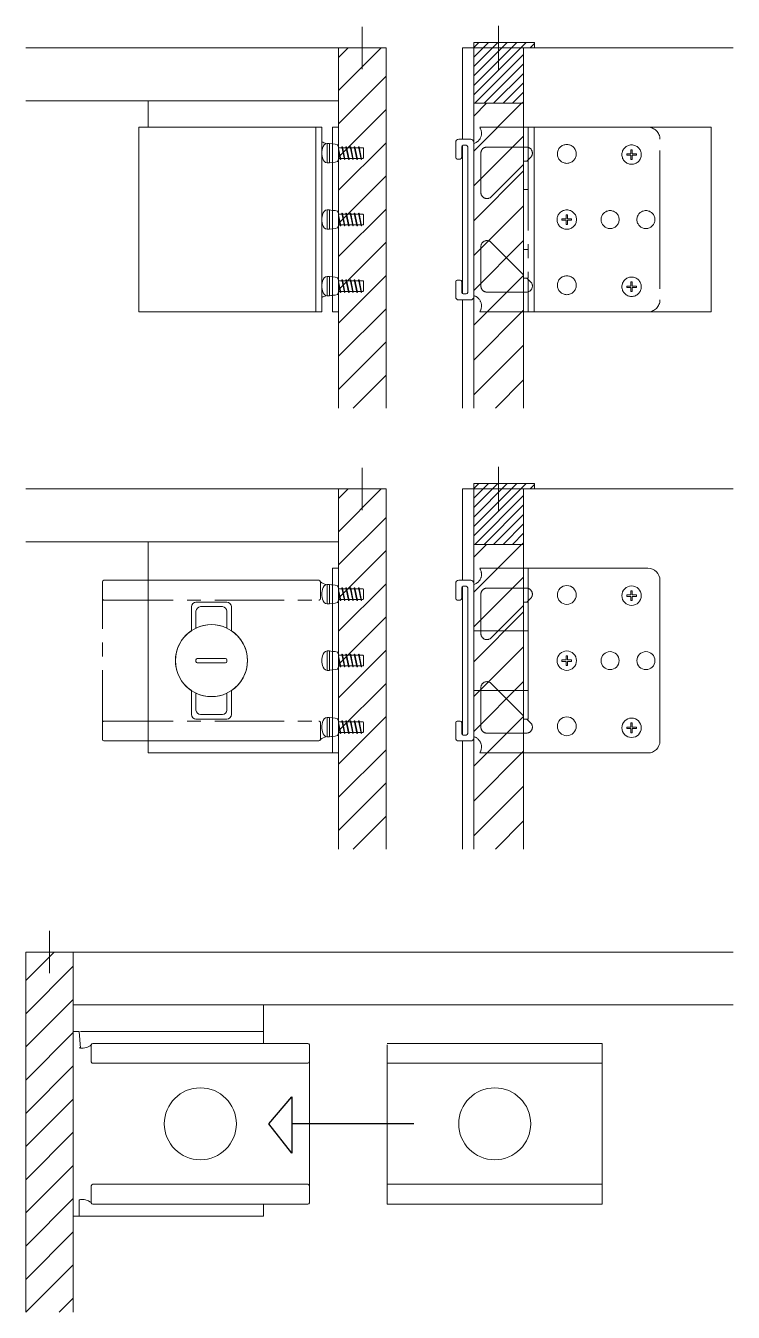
# Model space of a CAD drawing. Header units: millimetres. Extents: x -1388 to 1498, y 198 to 1684.
# Drawn here: x -1292.83 to -1267.3, y 1637.87 to 1684.31 of the extents above; entities that cross this region are included whole.
import ezdxf

# ---------------------------------------------------------------- set-up
doc = ezdxf.new("R2010")
doc.units = ezdxf.units.MM
doc.header["$MEASUREMENT"] = 0
doc.linetypes.add('CENTERX2', pattern=[4, 2.5, -0.5, 0.5, -0.5])
for name, color, linetype, lineweight in [('A-FURN', 8, 'Continuous', 18), ('G-ANNO-TTLB', 3, 'Continuous', 13), ('meccanismi', 4, 'Continuous', 18), ('viti', 2, 'Continuous', 18)]:
    doc.layers.add(name, color=color, linetype=linetype, lineweight=lineweight)
doc.layers.add('ingrandimenti', color=6, linetype='Continuous')

msp = doc.modelspace()

# ---------------------------------------------------------------- hatches: boundary and pattern name
at = {"layer": 'G-ANNO-TTLB'}
h = msp.add_hatch(dxfattribs=at)
h.set_pattern_fill('ANSI31', color=256, scale=0.266875, angle=180)
h.set_pattern_definition([(225, (311.8809, -1085.2398), (0.5991523, -0.5991523), [])])
h.paths.add_polyline_path([(-1281.543, 1670.51), (-1279.828, 1670.51), (-1279.828, 1683.51), (-1281.543, 1683.51)])
h = msp.add_hatch(dxfattribs=at)
h.set_pattern_fill('ANSI31', color=256, scale=0.076, angle=180)
h.set_pattern_definition([(225, (627.30466, -1221.40782), (0.170625106, -0.170625106), [])])
h.paths.add_polyline_path([(-1276.665, 1683.51), (-1276.665, 1681.51), (-1274.865, 1681.51), (-1274.865, 1683.51)])
h.paths.add_polyline_path([(-1276.665, 1683.71), (-1276.665, 1683.51), (-1274.865, 1683.51), (-1274.465, 1683.51), (-1274.465, 1683.71)])
h = msp.add_hatch(dxfattribs=at)
h.set_pattern_fill('ANSI31', color=256, scale=0.28, angle=180)
h.set_pattern_definition([(225, (627.3047, -1221.4078), (0.62861881, -0.62861881), [])])
h.paths.add_polyline_path([(-1276.665, 1670.51), (-1274.865, 1670.51), (-1274.865, 1681.51), (-1276.665, 1681.51)])
h = msp.add_hatch(dxfattribs=at)
h.set_pattern_fill('ANSI31', color=256, scale=0.076, angle=180)
h.set_pattern_definition([(225, (627.30466, -1237.32793), (0.170625106, -0.170625106), [])])
h.paths.add_polyline_path([(-1276.665, 1667.59), (-1276.665, 1665.59), (-1274.865, 1665.59), (-1274.865, 1667.59)])
h.paths.add_polyline_path([(-1276.665, 1667.79), (-1276.665, 1667.59), (-1274.865, 1667.59), (-1274.465, 1667.59), (-1274.465, 1667.79)])
h = msp.add_hatch(dxfattribs=at)
h.set_pattern_fill('ANSI31', color=256, scale=0.266875, angle=180)
h.set_pattern_definition([(225, (311.8809, -1101.1599), (0.5991523, -0.5991523), [])])
h.paths.add_polyline_path([(-1281.543, 1654.59), (-1279.828, 1654.59), (-1279.828, 1667.59), (-1281.543, 1667.59)])
h = msp.add_hatch(dxfattribs=at)
h.set_pattern_fill('ANSI31', color=256, scale=0.28, angle=180)
h.set_pattern_definition([(225, (627.3047, -1237.3279), (0.62861881, -0.62861881), [])])
h.paths.add_polyline_path([(-1276.665, 1654.59), (-1274.865, 1654.59), (-1274.865, 1665.59), (-1276.665, 1665.59)])
h = msp.add_hatch(dxfattribs=at)
h.set_pattern_fill('ANSI31', color=256, scale=0.266875, angle=180)
h.set_pattern_definition([(225, (298.8809, -1117.87835), (0.5991523, -0.5991523), [])])
h.paths.add_polyline_path([(-1292.828, 1637.871), (-1291.112, 1637.871), (-1291.112, 1650.871), (-1292.828, 1650.871)])

# ---------------------------------------------------------------- linework, layer by layer
at = {"layer": 'A-FURN'}
for p, q in [((-1281.543, 1670.51), (-1281.543, 1683.51)), ((-1281.543, 1683.51), (-1279.828, 1683.51)), ((-1279.828, 1670.51), (-1279.828, 1683.51)), ((-1277.065, 1683.51), (-1276.665, 1683.51)), ((-1276.665, 1683.51), (-1276.665, 1670.51)), ((-1274.865, 1670.51), (-1274.865, 1683.51)), ((-1288.406, 1681.604), (-1288.406, 1680.646)), ((-1281.543, 1654.59), (-1281.543, 1667.59)), ((-1281.543, 1667.59), (-1279.828, 1667.59)), ((-1279.828, 1654.59), (-1279.828, 1667.59)), ((-1277.065, 1667.59), (-1276.665, 1667.59)), ((-1276.665, 1667.59), (-1276.665, 1654.59)), ((-1274.865, 1654.59), (-1274.865, 1667.59)), ((-1292.828, 1637.871), (-1292.828, 1650.871)), ((-1291.112, 1650.871), (-1292.828, 1650.871)), ((-1291.112, 1637.871), (-1291.112, 1650.871)), ((-1284.249, 1647.575), (-1284.249, 1648.965)), ((-1284.249, 1641.773), (-1284.249, 1641.34)), ((-1284.249, 1641.34), (-1291.112, 1641.34))]:
    msp.add_line(p, q, dxfattribs=at)
for points in [[(-1281.543, 1683.51), (-1281.543, 1681.604)], [(-1267.299, 1683.51), (-1277.065, 1683.51), (-1277.065, 1680.213)], [(-1277.065, 1679.991), (-1277.065, 1674.634)], [(-1277.065, 1674.412), (-1277.065, 1670.51)], [(-1281.543, 1670.51), (-1281.543, 1673.979)], [(-1281.543, 1667.59), (-1281.543, 1665.684)], [(-1267.299, 1667.59), (-1277.065, 1667.59), (-1277.065, 1664.293)], [(-1288.406, 1665.684), (-1288.406, 1658.059), (-1281.543, 1658.059)], [(-1274.702, 1662.473), (-1274.702, 1664.726), (-1274.865, 1664.726)], [(-1277.065, 1664.071), (-1277.065, 1658.714)], [(-1274.865, 1662.473), (-1276.665, 1662.473)], [(-1274.865, 1660.312), (-1276.665, 1660.312)], [(-1277.065, 1658.492), (-1277.065, 1654.59)], [(-1281.543, 1654.59), (-1281.543, 1658.059)], [(-1291.112, 1650.871), (-1291.112, 1648.965)], [(-1291.112, 1637.871), (-1291.112, 1641.34)]]:
    msp.add_lwpolyline(points, dxfattribs=at)
msp.add_open_spline([(-1290.408, 1642.49), (-1290.434, 1642.49), (-1290.462, 1642.462), (-1290.462, 1642.436)], degree=3, dxfattribs=at)
at = {"layer": 'ingrandimenti'}
for points in [[(-1283.226, 1645.645), (-1283.226, 1643.616), (-1284.051, 1644.674), (-1283.226, 1645.645)], [(-1278.826, 1644.674), (-1283.226, 1644.674)]]:
    msp.add_lwpolyline(points, dxfattribs=at)
at = {"layer": 'meccanismi'}
for p, q in [((-1281.543, 1683.51), (-1292.828, 1683.51)), ((-1288.743, 1680.646), (-1288.743, 1673.979)), ((-1282.36, 1680.646), (-1282.36, 1674.57)), ((-1282.143, 1673.979), (-1282.143, 1680.646)), ((-1281.76, 1680.646), (-1281.76, 1674.57)), ((-1281.543, 1680.646), (-1281.76, 1680.646)), ((-1281.543, 1680.646), (-1281.76, 1680.646)), ((-1270.378, 1680.646), (-1274.865, 1680.646)), ((-1274.865, 1673.979), (-1274.865, 1680.646)), ((-1274.486, 1680.646), (-1274.486, 1674.57)), ((-1268.102, 1680.646), (-1268.102, 1673.979)), ((-1276.773, 1680.213), (-1277.206, 1680.213)), ((-1276.773, 1680.213), (-1277.206, 1680.213)), ((-1277.314, 1679.55), (-1277.314, 1680.105)), ((-1277.098, 1679.55), (-1277.098, 1679.943)), ((-1277.043, 1679.997), (-1276.935, 1679.997)), ((-1276.881, 1674.682), (-1276.881, 1679.943)), ((-1276.665, 1674.52), (-1276.665, 1680.105)), ((-1277.152, 1679.496), (-1277.26, 1679.496)), ((-1277.26, 1679.496), (-1277.152, 1679.496)), ((-1277.314, 1675.075), (-1277.314, 1674.52)), ((-1277.152, 1675.129), (-1277.26, 1675.129)), ((-1277.26, 1675.129), (-1277.152, 1675.129)), ((-1277.098, 1675.075), (-1277.098, 1674.682)), ((-1277.043, 1674.628), (-1276.935, 1674.628)), ((-1282.36, 1674.57), (-1282.36, 1673.979)), ((-1281.76, 1674.57), (-1281.76, 1673.979)), ((-1276.773, 1674.412), (-1277.206, 1674.412)), ((-1274.486, 1674.57), (-1274.486, 1673.979)), ((-1288.743, 1673.979), (-1282.143, 1673.979)), ((-1281.76, 1673.979), (-1281.543, 1673.979)), ((-1270.378, 1673.979), (-1274.865, 1673.979)), ((-1268.102, 1673.979), (-1274.702, 1673.979)), ((-1281.543, 1667.59), (-1292.828, 1667.59)), ((-1281.76, 1664.726), (-1281.76, 1658.65)), ((-1281.543, 1664.726), (-1281.76, 1664.726)), ((-1281.543, 1664.726), (-1281.76, 1664.726)), ((-1281.543, 1658.059), (-1281.543, 1664.726)), ((-1270.378, 1664.726), (-1274.865, 1664.726)), ((-1282.247, 1664.293), (-1288.406, 1664.293)), ((-1277.314, 1663.63), (-1277.314, 1664.185)), ((-1276.773, 1664.293), (-1277.206, 1664.293)), ((-1276.773, 1664.293), (-1277.206, 1664.293)), ((-1277.098, 1663.63), (-1277.098, 1664.022)), ((-1277.043, 1664.077), (-1276.935, 1664.077)), ((-1276.881, 1658.762), (-1276.881, 1664.022)), ((-1276.665, 1658.6), (-1276.665, 1664.185)), ((-1269.945, 1661.392), (-1269.945, 1664.293)), ((-1277.152, 1663.576), (-1277.26, 1663.576)), ((-1277.26, 1663.576), (-1277.152, 1663.576)), ((-1286.849, 1663.341), (-1286.849, 1662.473)), ((-1286.686, 1663.179), (-1286.686, 1662.565)), ((-1285.568, 1663.179), (-1285.568, 1662.565)), ((-1285.406, 1663.341), (-1285.406, 1662.473)), ((-1286.127, 1661.474), (-1286.638, 1661.474)), ((-1286.127, 1661.474), (-1285.617, 1661.474)), ((-1269.945, 1661.392), (-1269.945, 1658.492)), ((-1286.849, 1659.444), (-1286.849, 1660.312)), ((-1286.686, 1659.606), (-1286.686, 1660.22)), ((-1285.568, 1659.606), (-1285.568, 1660.22)), ((-1285.406, 1659.444), (-1285.406, 1660.312)), ((-1277.314, 1659.155), (-1277.314, 1658.6)), ((-1277.152, 1659.209), (-1277.26, 1659.209)), ((-1277.26, 1659.209), (-1277.152, 1659.209)), ((-1277.098, 1659.155), (-1277.098, 1658.762)), ((-1282.247, 1658.492), (-1288.406, 1658.492)), ((-1281.76, 1658.65), (-1281.76, 1658.059)), ((-1276.773, 1658.492), (-1277.206, 1658.492)), ((-1277.043, 1658.708), (-1276.935, 1658.708)), ((-1281.543, 1658.059), (-1281.76, 1658.059)), ((-1281.76, 1658.059), (-1281.543, 1658.059)), ((-1270.378, 1658.059), (-1274.865, 1658.059)), ((-1291.112, 1650.871), (-1267.299, 1650.871)), ((-1291.112, 1648.008), (-1290.895, 1648.008)), ((-1291.112, 1641.34), (-1291.112, 1648.008)), ((-1291.112, 1648.008), (-1290.895, 1648.008)), ((-1290.895, 1648.008), (-1290.856, 1647.41)), ((-1284.249, 1648.008), (-1284.249, 1647.575)), ((-1290.408, 1647.575), (-1284.249, 1647.575)), ((-1272.026, 1647.575), (-1279.787, 1647.575)), ((-1279.787, 1641.773), (-1279.787, 1647.521)), ((-1272.026, 1646.857), (-1272.026, 1647.575)), ((-1279.787, 1646.857), (-1272.026, 1646.857)), ((-1272.026, 1646.857), (-1272.026, 1642.49)), ((-1279.787, 1642.49), (-1272.026, 1642.49)), ((-1272.026, 1642.49), (-1272.026, 1641.773)), ((-1290.895, 1641.932), (-1290.895, 1641.34)), ((-1290.408, 1641.773), (-1284.249, 1641.773)), ((-1272.026, 1641.773), (-1279.787, 1641.773)), ((-1291.112, 1641.34), (-1290.895, 1641.34)), ((-1290.895, 1641.34), (-1291.112, 1641.34))]:
    msp.add_line(p, q, dxfattribs=at)
at = {"layer": 'meccanismi', "linetype": 'CENTERX2'}
for q in [(-1269.945, 1680.213), (-1269.945, 1674.412)]:
    msp.add_line((-1269.945, 1677.312), q, dxfattribs=at)
at = {"layer": 'meccanismi'}
for points in [[(-1274.465, 1683.51), (-1274.465, 1683.71), (-1276.665, 1683.71), (-1276.665, 1683.51)], [(-1276.665, 1683.51), (-1274.465, 1683.51)], [(-1276.665, 1683.51), (-1276.665, 1681.51)], [(-1274.865, 1683.51), (-1274.865, 1681.51)], [(-1292.828, 1681.604), (-1281.543, 1681.604)], [(-1276.665, 1681.51), (-1274.865, 1681.51)], [(-1288.743, 1680.646), (-1282.143, 1680.646)], [(-1268.102, 1680.646), (-1274.702, 1680.646)], [(-1274.702, 1680.646), (-1274.702, 1679.423)], [(-1274.702, 1675.158), (-1274.702, 1673.979)], [(-1283.143, 1673.979), (-1282.143, 1673.979)], [(-1273.865, 1673.979), (-1274.865, 1673.979)], [(-1274.465, 1667.59), (-1274.465, 1667.79), (-1276.665, 1667.79), (-1276.665, 1667.59)], [(-1276.665, 1667.59), (-1274.465, 1667.59)], [(-1276.665, 1667.59), (-1276.665, 1665.59)], [(-1274.865, 1667.59), (-1274.865, 1665.59)], [(-1292.828, 1665.684), (-1281.543, 1665.684)], [(-1276.665, 1665.59), (-1274.865, 1665.59)], [(-1285.568, 1663.503), (-1286.686, 1663.503)], [(-1274.865, 1659.281), (-1274.865, 1663.503)], [(-1274.865, 1663.503), (-1274.702, 1663.503), (-1274.702, 1659.281), (-1274.865, 1659.281)], [(-1285.731, 1663.341), (-1286.524, 1663.341)], [(-1274.865, 1662.473), (-1274.702, 1662.473)], [(-1286.686, 1661.425), (-1286.686, 1661.36)], [(-1286.127, 1661.311), (-1286.638, 1661.311)], [(-1286.127, 1661.311), (-1285.617, 1661.311)], [(-1285.568, 1661.425), (-1285.568, 1661.36)], [(-1274.865, 1660.312), (-1274.702, 1660.312)], [(-1285.568, 1659.281), (-1286.686, 1659.281)], [(-1285.731, 1659.444), (-1286.524, 1659.444)], [(-1274.865, 1659.281), (-1274.702, 1659.281)], [(-1274.702, 1659.281), (-1274.865, 1659.281)], [(-1267.299, 1648.965), (-1291.112, 1648.965)], [(-1284.249, 1648.008), (-1290.849, 1648.008)], [(-1284.249, 1647.575), (-1282.647, 1647.575)], [(-1282.593, 1641.827), (-1282.593, 1647.521)], [(-1282.647, 1646.857), (-1290.408, 1646.857)], [(-1282.647, 1642.49), (-1290.408, 1642.49)], [(-1284.249, 1641.773), (-1282.647, 1641.773)]]:
    msp.add_lwpolyline(points, dxfattribs=at)
at = {"layer": 'meccanismi', "linetype": 'CENTERX2'}
for points in [[(-1274.865, 1680.646), (-1276.448, 1680.646)], [(-1274.865, 1675.201), (-1274.865, 1679.423)], [(-1274.865, 1679.423), (-1274.702, 1679.423), (-1274.702, 1675.201), (-1274.865, 1675.201)], [(-1274.865, 1678.393), (-1274.702, 1678.393)], [(-1274.865, 1676.232), (-1274.702, 1676.232)], [(-1274.865, 1673.979), (-1276.448, 1673.979)], [(-1274.865, 1664.726), (-1276.448, 1664.726)], [(-1290.062, 1658.546), (-1290.062, 1664.239)], [(-1288.406, 1664.293), (-1290.008, 1664.293)], [(-1282.193, 1663.63), (-1282.193, 1664.239)], [(-1290.008, 1663.576), (-1282.247, 1663.576)], [(-1290.008, 1659.209), (-1282.247, 1659.209)], [(-1282.193, 1659.155), (-1282.193, 1658.546)], [(-1288.406, 1658.492), (-1290.008, 1658.492)], [(-1274.865, 1658.059), (-1276.448, 1658.059)], [(-1290.462, 1646.911), (-1290.462, 1647.521)], [(-1290.462, 1642.436), (-1290.462, 1641.827)]]:
    msp.add_lwpolyline(points, dxfattribs=at)
for points in [[(-1274.865, 1679.305), (-1276.036, 1678.133, -0.668179), (-1276.405, 1678.286), (-1276.405, 1679.712, -0.414214), (-1276.189, 1679.929), (-1274.763, 1679.929, -0.668179), (-1274.61, 1679.559), (-1274.746, 1679.423)], [(-1274.865, 1675.32), (-1276.036, 1676.491, 0.668179), (-1276.405, 1676.338), (-1276.405, 1674.912, 0.414214), (-1276.189, 1674.696), (-1274.763, 1674.696, 0.668179), (-1274.61, 1675.066), (-1274.746, 1675.201)], [(-1274.865, 1663.384), (-1276.036, 1662.213, -0.668179), (-1276.405, 1662.366), (-1276.405, 1663.792, -0.414214), (-1276.189, 1664.009), (-1274.763, 1664.009, -0.668179), (-1274.61, 1663.639), (-1274.746, 1663.503)], [(-1274.865, 1659.4), (-1276.036, 1660.571, 0.668179), (-1276.405, 1660.418), (-1276.405, 1658.992, 0.414214), (-1276.189, 1658.776), (-1274.763, 1658.776, 0.668179), (-1274.61, 1659.145), (-1274.746, 1659.281)]]:
    msp.add_lwpolyline(points, format="xyb", dxfattribs=at)
for centre in [(-1273.305, 1679.683), (-1273.305, 1674.942)]:
    msp.add_circle(centre, 0.34, dxfattribs=at)
at = {"layer": 'meccanismi'}
for centre, radius in [((-1273.305, 1663.763), 0.34), ((-1286.127, 1661.392), 1.299), ((-1273.305, 1659.022), 0.34), ((-1286.528, 1644.674), 1.299), ((-1275.907, 1644.674), 1.299)]:
    msp.add_circle(centre, radius, dxfattribs=at)
at = {"layer": 'meccanismi', "linetype": 'CENTERX2'}
for centre, radius, start, end in [((-1276.773, 1680.43), 0.39, 286.0939, 33.6806), ((-1270.378, 1680.213), 0.433, 0, 90), ((-1271.742, 1677.312), 0.325, 0, 180), ((-1270.45, 1677.312), 0.325, 0, 180), ((-1271.742, 1677.312), 0.325, 180, 0), ((-1270.45, 1677.312), 0.325, 180, 0), ((-1276.773, 1674.195), 0.39, 326.3194, 73.9061), ((-1270.378, 1674.412), 0.433, 270, 0), ((-1276.773, 1664.51), 0.39, 286.0939, 33.6806), ((-1276.773, 1658.275), 0.39, 326.3194, 73.9061)]:
    msp.add_arc(centre, radius, start, end, dxfattribs=at)
at = {"layer": 'meccanismi'}
for centre, radius, start, end in [((-1281.863, 1680.578), 0.533, 238.2454, 256.7654), ((-1281.863, 1674.047), 0.533, 78.8513, 83.0788), ((-1281.863, 1674.047), 0.533, 103.2348, 121.7553), ((-1270.378, 1664.293), 0.433, 0, 90), ((-1281.863, 1664.657), 0.533, 231.7402, 256.7654), ((-1281.863, 1664.657), 0.533, 276.8741, 281.1484), ((-1286.127, 1661.392), 1.299, 64.5149, 115.4851), ((-1286.127, 1661.392), 1.299, 108.21, 115.4851), ((-1286.127, 1661.392), 1.299, 123.7297, 236.2703), ((-1286.127, 1661.392), 1.299, 303.7297, 56.2703), ((-1271.742, 1661.392), 0.325, 0, 180), ((-1270.45, 1661.392), 0.325, 0, 180), ((-1271.742, 1661.392), 0.325, 180, 0), ((-1270.45, 1661.392), 0.325, 180, 0), ((-1286.127, 1661.392), 1.299, 244.5149, 295.4851), ((-1286.127, 1661.392), 1.299, 244.5149, 251.79), ((-1281.863, 1658.127), 0.533, 103.2348, 128.2606), ((-1281.863, 1658.127), 0.533, 78.8513, 83.0788), ((-1270.378, 1658.492), 0.433, 270, 0), ((-1290.792, 1647.939), 0.533, 258.8516, 263.1259), ((-1290.792, 1647.939), 0.533, 263.1259, 308.2598), ((-1290.792, 1641.409), 0.533, 51.7394, 101.1487), ((-1290.792, 1641.409), 0.533, 96.9212, 101.1487)]:
    msp.add_arc(centre, radius, start, end, dxfattribs=at)
for points in [[(-1277.206, 1680.213), (-1277.257, 1680.213), (-1277.314, 1680.156), (-1277.314, 1680.105)], [(-1276.665, 1680.105), (-1276.665, 1680.156), (-1276.722, 1680.213), (-1276.773, 1680.213)], [(-1277.098, 1679.943), (-1277.098, 1679.968), (-1277.069, 1679.997), (-1277.043, 1679.997)], [(-1276.881, 1679.943), (-1276.881, 1679.968), (-1276.91, 1679.997), (-1276.935, 1679.997)], [(-1277.26, 1679.496), (-1277.285, 1679.496), (-1277.314, 1679.524), (-1277.314, 1679.55)], [(-1277.098, 1679.55), (-1277.098, 1679.524), (-1277.126, 1679.496), (-1277.152, 1679.496)], [(-1277.26, 1675.129), (-1277.285, 1675.129), (-1277.314, 1675.1), (-1277.314, 1675.075)], [(-1277.098, 1675.075), (-1277.098, 1675.1), (-1277.126, 1675.129), (-1277.152, 1675.129)], [(-1277.098, 1674.682), (-1277.098, 1674.657), (-1277.069, 1674.628), (-1277.043, 1674.628)], [(-1276.881, 1674.682), (-1276.881, 1674.657), (-1276.91, 1674.628), (-1276.935, 1674.628)], [(-1277.206, 1674.412), (-1277.257, 1674.412), (-1277.314, 1674.469), (-1277.314, 1674.52)], [(-1276.665, 1674.52), (-1276.665, 1674.469), (-1276.722, 1674.412), (-1276.773, 1674.412)], [(-1290.062, 1664.239), (-1290.062, 1664.265), (-1290.033, 1664.293), (-1290.008, 1664.293)], [(-1282.193, 1664.239), (-1282.193, 1664.265), (-1282.221, 1664.293), (-1282.247, 1664.293)], [(-1277.206, 1664.293), (-1277.257, 1664.293), (-1277.314, 1664.236), (-1277.314, 1664.185)], [(-1277.098, 1664.022), (-1277.098, 1664.048), (-1277.069, 1664.077), (-1277.043, 1664.077)], [(-1276.881, 1664.022), (-1276.881, 1664.048), (-1276.91, 1664.077), (-1276.935, 1664.077)], [(-1276.665, 1664.185), (-1276.665, 1664.236), (-1276.722, 1664.293), (-1276.773, 1664.293)], [(-1286.686, 1663.503), (-1286.763, 1663.503), (-1286.849, 1663.417), (-1286.849, 1663.341)], [(-1285.568, 1663.503), (-1285.492, 1663.503), (-1285.406, 1663.417), (-1285.406, 1663.341)], [(-1277.26, 1663.576), (-1277.285, 1663.576), (-1277.314, 1663.604), (-1277.314, 1663.63)], [(-1277.098, 1663.63), (-1277.098, 1663.604), (-1277.126, 1663.576), (-1277.152, 1663.576)], [(-1286.524, 1663.341), (-1286.601, 1663.341), (-1286.686, 1663.255), (-1286.686, 1663.179)], [(-1285.731, 1663.341), (-1285.654, 1663.341), (-1285.568, 1663.255), (-1285.568, 1663.179)], [(-1286.686, 1661.425), (-1286.686, 1661.448), (-1286.661, 1661.474), (-1286.638, 1661.474)], [(-1286.686, 1661.36), (-1286.686, 1661.337), (-1286.661, 1661.311), (-1286.638, 1661.311)], [(-1285.568, 1661.425), (-1285.568, 1661.448), (-1285.594, 1661.474), (-1285.617, 1661.474)], [(-1285.568, 1661.36), (-1285.568, 1661.337), (-1285.594, 1661.311), (-1285.617, 1661.311)], [(-1286.686, 1659.281), (-1286.763, 1659.281), (-1286.849, 1659.367), (-1286.849, 1659.444)], [(-1286.524, 1659.444), (-1286.601, 1659.444), (-1286.686, 1659.53), (-1286.686, 1659.606)], [(-1285.731, 1659.444), (-1285.654, 1659.444), (-1285.568, 1659.53), (-1285.568, 1659.606)], [(-1285.568, 1659.281), (-1285.492, 1659.281), (-1285.406, 1659.367), (-1285.406, 1659.444)], [(-1277.26, 1659.209), (-1277.285, 1659.209), (-1277.314, 1659.18), (-1277.314, 1659.155)], [(-1277.098, 1659.155), (-1277.098, 1659.18), (-1277.126, 1659.209), (-1277.152, 1659.209)], [(-1290.008, 1658.492), (-1290.033, 1658.492), (-1290.062, 1658.52), (-1290.062, 1658.546)], [(-1282.247, 1658.492), (-1282.221, 1658.492), (-1282.193, 1658.52), (-1282.193, 1658.546)], [(-1277.206, 1658.492), (-1277.257, 1658.492), (-1277.314, 1658.549), (-1277.314, 1658.6)], [(-1277.098, 1658.762), (-1277.098, 1658.737), (-1277.069, 1658.708), (-1277.043, 1658.708)], [(-1276.881, 1658.762), (-1276.881, 1658.737), (-1276.91, 1658.708), (-1276.935, 1658.708)], [(-1276.665, 1658.6), (-1276.665, 1658.549), (-1276.722, 1658.492), (-1276.773, 1658.492)], [(-1290.462, 1647.521), (-1290.462, 1647.546), (-1290.434, 1647.575), (-1290.408, 1647.575)], [(-1282.593, 1647.521), (-1282.593, 1647.546), (-1282.622, 1647.575), (-1282.647, 1647.575)], [(-1282.647, 1646.857), (-1282.622, 1646.857), (-1282.593, 1646.886), (-1282.593, 1646.911)], [(-1282.593, 1642.436), (-1282.593, 1642.462), (-1282.622, 1642.49), (-1282.647, 1642.49)], [(-1290.408, 1641.773), (-1290.434, 1641.773), (-1290.462, 1641.802), (-1290.462, 1641.827)], [(-1282.647, 1641.773), (-1282.622, 1641.773), (-1282.593, 1641.802), (-1282.593, 1641.827)]]:
    msp.add_open_spline(points, degree=3, dxfattribs=at)
at = {"layer": 'meccanismi', "linetype": 'CENTERX2'}
for points in [[(-1290.008, 1663.576), (-1290.033, 1663.576), (-1290.062, 1663.604), (-1290.062, 1663.63)], [(-1282.247, 1663.576), (-1282.221, 1663.576), (-1282.193, 1663.604), (-1282.193, 1663.63)], [(-1290.062, 1659.155), (-1290.062, 1659.18), (-1290.033, 1659.209), (-1290.008, 1659.209)], [(-1282.193, 1659.155), (-1282.193, 1659.18), (-1282.221, 1659.209), (-1282.247, 1659.209)], [(-1290.408, 1646.857), (-1290.434, 1646.857), (-1290.462, 1646.886), (-1290.462, 1646.911)]]:
    msp.add_open_spline(points, degree=3, dxfattribs=at)
at = {"layer": 'viti'}
for p, q in [((-1280.685, 1682.747), (-1280.685, 1684.272)), ((-1275.765, 1682.71), (-1275.765, 1684.31)), ((-1281.952, 1679.362), (-1281.952, 1680.062)), ((-1281.864, 1680.061), (-1281.952, 1680.062)), ((-1281.867, 1679.363), (-1281.867, 1680.062)), ((-1281.543, 1679.469), (-1281.543, 1679.955)), ((-1281.543, 1679.905), (-1280.663, 1679.905)), ((-1281.543, 1679.881), (-1281.459, 1679.489)), ((-1281.543, 1679.788), (-1281.479, 1679.489)), ((-1281.424, 1679.936), (-1281.329, 1679.489)), ((-1281.404, 1679.936), (-1281.309, 1679.489)), ((-1281.274, 1679.936), (-1281.178, 1679.489)), ((-1281.254, 1679.936), (-1281.158, 1679.489)), ((-1281.123, 1679.936), (-1281.028, 1679.489)), ((-1281.103, 1679.936), (-1281.008, 1679.489)), ((-1280.973, 1679.936), (-1280.877, 1679.489)), ((-1280.953, 1679.936), (-1280.857, 1679.489)), ((-1280.822, 1679.936), (-1280.727, 1679.489)), ((-1280.802, 1679.936), (-1280.707, 1679.489)), ((-1280.643, 1679.539), (-1280.643, 1679.885)), ((-1281.871, 1679.362), (-1281.952, 1679.362)), ((-1281.543, 1679.519), (-1280.663, 1679.519)), ((-1281.466, 1679.519), (-1281.335, 1679.519)), ((-1281.315, 1679.519), (-1281.185, 1679.519)), ((-1281.165, 1679.519), (-1281.034, 1679.519)), ((-1281.014, 1679.519), (-1280.884, 1679.519)), ((-1280.864, 1679.519), (-1280.733, 1679.519)), ((-1281.952, 1676.962), (-1281.952, 1677.662)), ((-1281.864, 1677.661), (-1281.952, 1677.662)), ((-1281.867, 1676.963), (-1281.867, 1677.662)), ((-1281.543, 1677.07), (-1281.543, 1677.555)), ((-1281.543, 1677.505), (-1280.663, 1677.505)), ((-1281.543, 1677.481), (-1281.459, 1677.089)), ((-1281.543, 1677.388), (-1281.479, 1677.089)), ((-1281.424, 1677.536), (-1281.329, 1677.089)), ((-1281.404, 1677.536), (-1281.309, 1677.089)), ((-1281.274, 1677.536), (-1281.178, 1677.089)), ((-1281.254, 1677.536), (-1281.158, 1677.089)), ((-1281.123, 1677.536), (-1281.028, 1677.089)), ((-1281.103, 1677.536), (-1281.008, 1677.089)), ((-1280.973, 1677.536), (-1280.877, 1677.089)), ((-1280.953, 1677.536), (-1280.857, 1677.089)), ((-1280.822, 1677.536), (-1280.727, 1677.089)), ((-1280.802, 1677.536), (-1280.707, 1677.089)), ((-1280.643, 1677.14), (-1280.643, 1677.485)), ((-1281.871, 1676.962), (-1281.952, 1676.962)), ((-1281.543, 1677.12), (-1280.663, 1677.12)), ((-1281.466, 1677.12), (-1281.335, 1677.12)), ((-1281.315, 1677.12), (-1281.185, 1677.12)), ((-1281.165, 1677.12), (-1281.034, 1677.12)), ((-1281.014, 1677.12), (-1280.884, 1677.12)), ((-1280.864, 1677.12), (-1280.733, 1677.12)), ((-1281.952, 1674.562), (-1281.952, 1675.262)), ((-1281.864, 1675.261), (-1281.952, 1675.262)), ((-1281.867, 1674.563), (-1281.867, 1675.262)), ((-1281.543, 1674.67), (-1281.543, 1675.155)), ((-1281.543, 1675.105), (-1280.663, 1675.105)), ((-1281.543, 1675.081), (-1281.459, 1674.689)), ((-1281.424, 1675.136), (-1281.329, 1674.689)), ((-1281.404, 1675.136), (-1281.309, 1674.689)), ((-1281.274, 1675.136), (-1281.178, 1674.689)), ((-1281.254, 1675.136), (-1281.158, 1674.689)), ((-1281.123, 1675.136), (-1281.028, 1674.689)), ((-1281.103, 1675.136), (-1281.008, 1674.689)), ((-1280.973, 1675.136), (-1280.877, 1674.689)), ((-1280.953, 1675.136), (-1280.857, 1674.689)), ((-1280.822, 1675.136), (-1280.727, 1674.689)), ((-1280.802, 1675.136), (-1280.707, 1674.689)), ((-1280.643, 1674.74), (-1280.643, 1675.085)), ((-1281.543, 1674.988), (-1281.479, 1674.689)), ((-1281.543, 1674.72), (-1280.663, 1674.72)), ((-1281.466, 1674.72), (-1281.335, 1674.72)), ((-1281.315, 1674.72), (-1281.185, 1674.72)), ((-1281.165, 1674.72), (-1281.034, 1674.72)), ((-1281.014, 1674.72), (-1280.884, 1674.72)), ((-1280.864, 1674.72), (-1280.733, 1674.72)), ((-1281.871, 1674.562), (-1281.952, 1674.562)), ((-1280.685, 1666.827), (-1280.685, 1668.352)), ((-1275.765, 1666.79), (-1275.765, 1668.39)), ((-1281.952, 1663.442), (-1281.952, 1664.142)), ((-1281.864, 1664.141), (-1281.952, 1664.142)), ((-1281.867, 1663.442), (-1281.867, 1664.142)), ((-1281.543, 1663.549), (-1281.543, 1664.035)), ((-1281.543, 1663.985), (-1280.663, 1663.985)), ((-1281.543, 1663.961), (-1281.459, 1663.569)), ((-1281.424, 1664.016), (-1281.329, 1663.569)), ((-1281.404, 1664.015), (-1281.309, 1663.569)), ((-1281.274, 1664.016), (-1281.178, 1663.569)), ((-1281.254, 1664.015), (-1281.158, 1663.569)), ((-1281.123, 1664.016), (-1281.028, 1663.569)), ((-1281.103, 1664.015), (-1281.008, 1663.569)), ((-1280.973, 1664.016), (-1280.877, 1663.569)), ((-1280.953, 1664.015), (-1280.857, 1663.569)), ((-1280.822, 1664.016), (-1280.727, 1663.569)), ((-1280.802, 1664.015), (-1280.707, 1663.569)), ((-1280.643, 1663.619), (-1280.643, 1663.965)), ((-1270.992, 1663.763), (-1270.992, 1663.913)), ((-1270.942, 1663.763), (-1270.942, 1663.913)), ((-1281.871, 1663.442), (-1281.952, 1663.442)), ((-1281.543, 1663.868), (-1281.479, 1663.569)), ((-1281.543, 1663.599), (-1280.663, 1663.599)), ((-1281.466, 1663.599), (-1281.335, 1663.599)), ((-1281.315, 1663.599), (-1281.185, 1663.599)), ((-1281.165, 1663.599), (-1281.034, 1663.599)), ((-1281.014, 1663.599), (-1280.884, 1663.599)), ((-1280.864, 1663.599), (-1280.733, 1663.599)), ((-1271.142, 1663.763), (-1270.992, 1663.763)), ((-1271.142, 1663.713), (-1270.992, 1663.713)), ((-1270.992, 1663.563), (-1270.992, 1663.713)), ((-1270.942, 1663.763), (-1270.792, 1663.763)), ((-1270.942, 1663.563), (-1270.942, 1663.713)), ((-1270.942, 1663.713), (-1270.792, 1663.713)), ((-1281.952, 1661.042), (-1281.952, 1661.742)), ((-1281.864, 1661.741), (-1281.952, 1661.742)), ((-1281.867, 1661.043), (-1281.867, 1661.742)), ((-1281.543, 1661.149), (-1281.543, 1661.635)), ((-1281.543, 1661.585), (-1280.663, 1661.585)), ((-1281.424, 1661.616), (-1281.329, 1661.169)), ((-1281.404, 1661.616), (-1281.309, 1661.169)), ((-1281.274, 1661.616), (-1281.178, 1661.169)), ((-1281.254, 1661.616), (-1281.158, 1661.169)), ((-1281.123, 1661.616), (-1281.028, 1661.169)), ((-1281.103, 1661.616), (-1281.008, 1661.169)), ((-1280.973, 1661.616), (-1280.877, 1661.169)), ((-1280.953, 1661.616), (-1280.857, 1661.169)), ((-1280.822, 1661.616), (-1280.727, 1661.169)), ((-1280.802, 1661.616), (-1280.707, 1661.169)), ((-1281.543, 1661.561), (-1281.459, 1661.169)), ((-1281.543, 1661.468), (-1281.479, 1661.169)), ((-1281.543, 1661.199), (-1280.663, 1661.199)), ((-1281.466, 1661.199), (-1281.335, 1661.199)), ((-1281.315, 1661.199), (-1281.185, 1661.199)), ((-1281.165, 1661.199), (-1281.034, 1661.199)), ((-1281.014, 1661.199), (-1280.884, 1661.199)), ((-1280.864, 1661.199), (-1280.733, 1661.199)), ((-1280.643, 1661.219), (-1280.643, 1661.565)), ((-1273.48, 1661.417), (-1273.33, 1661.417)), ((-1273.48, 1661.367), (-1273.33, 1661.367)), ((-1273.33, 1661.417), (-1273.33, 1661.567)), ((-1273.33, 1661.217), (-1273.33, 1661.367)), ((-1273.28, 1661.417), (-1273.28, 1661.567)), ((-1273.28, 1661.417), (-1273.13, 1661.417)), ((-1273.28, 1661.217), (-1273.28, 1661.367)), ((-1273.28, 1661.367), (-1273.13, 1661.367)), ((-1281.871, 1661.042), (-1281.952, 1661.042)), ((-1281.952, 1658.642), (-1281.952, 1659.342)), ((-1281.864, 1659.341), (-1281.952, 1659.342)), ((-1281.867, 1658.643), (-1281.867, 1659.342)), ((-1281.543, 1658.75), (-1281.543, 1659.235)), ((-1281.543, 1659.185), (-1280.663, 1659.185)), ((-1281.543, 1659.161), (-1281.459, 1658.769)), ((-1281.543, 1659.068), (-1281.479, 1658.769)), ((-1281.543, 1658.8), (-1280.663, 1658.8)), ((-1281.466, 1658.8), (-1281.335, 1658.8)), ((-1281.424, 1659.216), (-1281.329, 1658.769)), ((-1281.404, 1659.216), (-1281.309, 1658.769)), ((-1281.315, 1658.8), (-1281.185, 1658.8)), ((-1281.274, 1659.216), (-1281.178, 1658.769)), ((-1281.254, 1659.216), (-1281.158, 1658.769)), ((-1281.165, 1658.8), (-1281.034, 1658.8)), ((-1281.123, 1659.216), (-1281.028, 1658.769)), ((-1281.103, 1659.216), (-1281.008, 1658.769)), ((-1281.014, 1658.8), (-1280.884, 1658.8)), ((-1280.973, 1659.216), (-1280.877, 1658.769)), ((-1280.953, 1659.216), (-1280.857, 1658.769)), ((-1280.864, 1658.8), (-1280.733, 1658.8)), ((-1280.822, 1659.216), (-1280.727, 1658.769)), ((-1280.802, 1659.216), (-1280.707, 1658.769)), ((-1280.643, 1658.82), (-1280.643, 1659.165)), ((-1271.142, 1658.992), (-1270.992, 1658.992)), ((-1271.142, 1658.942), (-1270.992, 1658.942)), ((-1270.992, 1658.992), (-1270.992, 1659.142)), ((-1270.992, 1658.792), (-1270.992, 1658.942)), ((-1270.942, 1658.992), (-1270.942, 1659.142)), ((-1270.942, 1658.992), (-1270.792, 1658.992)), ((-1270.942, 1658.792), (-1270.942, 1658.942)), ((-1270.942, 1658.942), (-1270.792, 1658.942)), ((-1281.871, 1658.642), (-1281.952, 1658.642)), ((-1291.97, 1650.109), (-1291.97, 1651.634))]:
    msp.add_line(p, q, dxfattribs=at)
at = {"layer": 'viti', "linetype": 'CENTERX2'}
for p, q in [((-1270.992, 1679.683), (-1270.992, 1679.833)), ((-1270.942, 1679.683), (-1270.942, 1679.833)), ((-1271.142, 1679.683), (-1270.992, 1679.683)), ((-1271.142, 1679.633), (-1270.992, 1679.633)), ((-1270.992, 1679.483), (-1270.992, 1679.633)), ((-1270.942, 1679.683), (-1270.792, 1679.683)), ((-1270.942, 1679.483), (-1270.942, 1679.633)), ((-1270.942, 1679.633), (-1270.792, 1679.633)), ((-1273.33, 1677.337), (-1273.33, 1677.487)), ((-1273.28, 1677.337), (-1273.28, 1677.487)), ((-1273.48, 1677.337), (-1273.33, 1677.337)), ((-1273.48, 1677.287), (-1273.33, 1677.287)), ((-1273.33, 1677.137), (-1273.33, 1677.287)), ((-1273.28, 1677.337), (-1273.13, 1677.337)), ((-1273.28, 1677.137), (-1273.28, 1677.287)), ((-1273.28, 1677.287), (-1273.13, 1677.287)), ((-1270.992, 1674.912), (-1270.992, 1675.062)), ((-1270.942, 1674.912), (-1270.942, 1675.062)), ((-1271.142, 1674.912), (-1270.992, 1674.912)), ((-1271.142, 1674.862), (-1270.992, 1674.862)), ((-1270.992, 1674.712), (-1270.992, 1674.862)), ((-1270.942, 1674.912), (-1270.792, 1674.912)), ((-1270.942, 1674.712), (-1270.942, 1674.862)), ((-1270.942, 1674.862), (-1270.792, 1674.862))]:
    msp.add_line(p, q, dxfattribs=at)
for points in [[(-1270.992, 1679.683), (-1270.992, 1679.833), (-1270.942, 1679.833)], [(-1270.992, 1679.683), (-1271.142, 1679.683), (-1271.142, 1679.633)], [(-1270.992, 1679.633), (-1270.992, 1679.483), (-1270.942, 1679.483)], [(-1270.942, 1679.683), (-1270.792, 1679.683), (-1270.792, 1679.633)], [(-1273.33, 1677.337), (-1273.33, 1677.487), (-1273.28, 1677.487)], [(-1273.33, 1677.337), (-1273.48, 1677.337), (-1273.48, 1677.287)], [(-1273.33, 1677.287), (-1273.33, 1677.137), (-1273.28, 1677.137)], [(-1273.28, 1677.337), (-1273.13, 1677.337), (-1273.13, 1677.287)], [(-1270.992, 1674.912), (-1270.992, 1675.062), (-1270.942, 1675.062)], [(-1270.992, 1674.912), (-1271.142, 1674.912), (-1271.142, 1674.862)], [(-1270.992, 1674.862), (-1270.992, 1674.712), (-1270.942, 1674.712)], [(-1270.942, 1674.912), (-1270.792, 1674.912), (-1270.792, 1674.862)]]:
    msp.add_lwpolyline(points, dxfattribs=at)
at = {"layer": 'viti'}
for points in [[(-1270.992, 1663.763), (-1270.992, 1663.913), (-1270.942, 1663.913)], [(-1270.992, 1663.763), (-1271.142, 1663.763), (-1271.142, 1663.713)], [(-1270.992, 1663.713), (-1270.992, 1663.563), (-1270.942, 1663.563)], [(-1270.942, 1663.763), (-1270.792, 1663.763), (-1270.792, 1663.713)], [(-1273.33, 1661.417), (-1273.48, 1661.417), (-1273.48, 1661.367)], [(-1273.33, 1661.417), (-1273.33, 1661.567), (-1273.28, 1661.567)], [(-1273.33, 1661.367), (-1273.33, 1661.217), (-1273.28, 1661.217)], [(-1273.28, 1661.417), (-1273.13, 1661.417), (-1273.13, 1661.367)], [(-1270.992, 1658.992), (-1271.142, 1658.992), (-1271.142, 1658.942)], [(-1270.992, 1658.992), (-1270.992, 1659.142), (-1270.942, 1659.142)], [(-1270.992, 1658.942), (-1270.992, 1658.792), (-1270.942, 1658.792)], [(-1270.942, 1658.992), (-1270.792, 1658.992), (-1270.792, 1658.942)]]:
    msp.add_lwpolyline(points, dxfattribs=at)
at = {"layer": 'viti', "linetype": 'CENTERX2'}
for centre in [(-1270.967, 1679.658), (-1273.305, 1677.312), (-1270.967, 1674.887)]:
    msp.add_circle(centre, 0.35, dxfattribs=at)
at = {"layer": 'viti'}
for centre in [(-1270.967, 1663.738), (-1273.305, 1661.392), (-1270.967, 1658.967)]:
    msp.add_circle(centre, 0.35, dxfattribs=at)
for centre, start, end in [((-1280.663, 1679.885), 0, 90), ((-1281.871, 1679.382), 270, 288.2952), ((-1280.663, 1679.539), 270, 0), ((-1280.663, 1677.485), 0, 90), ((-1281.871, 1676.982), 270, 288.2952), ((-1280.663, 1677.14), 270, 0), ((-1280.663, 1675.085), 0, 90), ((-1280.663, 1674.74), 270, 0), ((-1281.871, 1674.582), 270, 288.2952), ((-1280.663, 1663.965), 0, 90), ((-1281.871, 1663.462), 270, 288.2952), ((-1280.663, 1663.619), 270, 0), ((-1280.663, 1661.565), 0, 90), ((-1280.663, 1661.219), 270, 0), ((-1281.871, 1661.062), 270, 288.2952), ((-1280.663, 1659.165), 0, 90), ((-1280.663, 1658.82), 270, 0), ((-1281.871, 1658.662), 270, 288.2952)]:
    msp.add_arc(centre, 0.02, start, end, dxfattribs=at)
for points in [[(-1282.143, 1679.712), (-1282.143, 1679.712), (-1282.147, 1680.062), (-1281.952, 1680.062)], [(-1282.143, 1679.712), (-1282.143, 1679.712), (-1282.147, 1679.362), (-1281.952, 1679.362)], [(-1281.864, 1680.061), (-1281.757, 1680.026), (-1281.543, 1680.068), (-1281.543, 1679.955)], [(-1281.404, 1679.936), (-1281.406, 1679.942), (-1281.426, 1679.942), (-1281.424, 1679.936)], [(-1281.254, 1679.936), (-1281.255, 1679.942), (-1281.275, 1679.942), (-1281.274, 1679.936)], [(-1281.103, 1679.936), (-1281.105, 1679.942), (-1281.125, 1679.942), (-1281.123, 1679.936)], [(-1280.953, 1679.936), (-1280.954, 1679.942), (-1280.974, 1679.942), (-1280.973, 1679.936)], [(-1280.802, 1679.936), (-1280.804, 1679.942), (-1280.824, 1679.942), (-1280.822, 1679.936)], [(-1281.543, 1679.469), (-1281.543, 1679.357), (-1281.757, 1679.399), (-1281.864, 1679.363)], [(-1281.459, 1679.489), (-1281.458, 1679.483), (-1281.478, 1679.483), (-1281.479, 1679.489)], [(-1281.309, 1679.489), (-1281.307, 1679.483), (-1281.327, 1679.483), (-1281.329, 1679.489)], [(-1281.158, 1679.489), (-1281.157, 1679.483), (-1281.177, 1679.483), (-1281.178, 1679.489)], [(-1281.008, 1679.489), (-1281.006, 1679.483), (-1281.026, 1679.483), (-1281.028, 1679.489)], [(-1280.857, 1679.489), (-1280.856, 1679.483), (-1280.876, 1679.483), (-1280.877, 1679.489)], [(-1280.707, 1679.489), (-1280.705, 1679.483), (-1280.725, 1679.483), (-1280.727, 1679.489)], [(-1282.143, 1677.312), (-1282.143, 1677.312), (-1282.147, 1677.662), (-1281.952, 1677.662)], [(-1281.864, 1677.661), (-1281.757, 1677.626), (-1281.543, 1677.668), (-1281.543, 1677.555)], [(-1281.404, 1677.536), (-1281.406, 1677.542), (-1281.426, 1677.542), (-1281.424, 1677.536)], [(-1281.254, 1677.536), (-1281.255, 1677.542), (-1281.275, 1677.542), (-1281.274, 1677.536)], [(-1281.103, 1677.536), (-1281.105, 1677.542), (-1281.125, 1677.542), (-1281.123, 1677.536)], [(-1280.953, 1677.536), (-1280.954, 1677.542), (-1280.974, 1677.542), (-1280.973, 1677.536)], [(-1280.802, 1677.536), (-1280.804, 1677.542), (-1280.824, 1677.542), (-1280.822, 1677.536)], [(-1282.143, 1677.312), (-1282.143, 1677.312), (-1282.147, 1676.963), (-1281.952, 1676.962)], [(-1281.543, 1677.07), (-1281.543, 1676.957), (-1281.757, 1676.999), (-1281.864, 1676.963)], [(-1281.459, 1677.089), (-1281.458, 1677.083), (-1281.478, 1677.083), (-1281.479, 1677.089)], [(-1281.309, 1677.089), (-1281.307, 1677.083), (-1281.327, 1677.083), (-1281.329, 1677.089)], [(-1281.158, 1677.089), (-1281.157, 1677.083), (-1281.177, 1677.083), (-1281.178, 1677.089)], [(-1281.008, 1677.089), (-1281.006, 1677.083), (-1281.026, 1677.083), (-1281.028, 1677.089)], [(-1280.857, 1677.089), (-1280.856, 1677.083), (-1280.876, 1677.083), (-1280.877, 1677.089)], [(-1280.707, 1677.089), (-1280.705, 1677.083), (-1280.725, 1677.083), (-1280.727, 1677.089)], [(-1282.143, 1674.912), (-1282.143, 1674.912), (-1282.147, 1675.262), (-1281.952, 1675.262)], [(-1281.864, 1675.261), (-1281.757, 1675.226), (-1281.543, 1675.268), (-1281.543, 1675.155)], [(-1281.404, 1675.136), (-1281.406, 1675.142), (-1281.426, 1675.142), (-1281.424, 1675.136)], [(-1281.254, 1675.136), (-1281.255, 1675.142), (-1281.275, 1675.142), (-1281.274, 1675.136)], [(-1281.103, 1675.136), (-1281.105, 1675.142), (-1281.125, 1675.142), (-1281.123, 1675.136)], [(-1280.953, 1675.136), (-1280.954, 1675.142), (-1280.974, 1675.142), (-1280.973, 1675.136)], [(-1280.802, 1675.136), (-1280.804, 1675.142), (-1280.824, 1675.142), (-1280.822, 1675.136)], [(-1282.143, 1674.912), (-1282.143, 1674.912), (-1282.147, 1674.563), (-1281.952, 1674.562)], [(-1281.543, 1674.67), (-1281.543, 1674.557), (-1281.757, 1674.599), (-1281.864, 1674.563)], [(-1281.459, 1674.689), (-1281.458, 1674.683), (-1281.478, 1674.683), (-1281.479, 1674.689)], [(-1281.309, 1674.689), (-1281.307, 1674.683), (-1281.327, 1674.683), (-1281.329, 1674.689)], [(-1281.158, 1674.689), (-1281.157, 1674.683), (-1281.177, 1674.683), (-1281.178, 1674.689)], [(-1281.008, 1674.689), (-1281.006, 1674.683), (-1281.026, 1674.683), (-1281.028, 1674.689)], [(-1280.857, 1674.689), (-1280.856, 1674.683), (-1280.876, 1674.683), (-1280.877, 1674.689)], [(-1280.707, 1674.689), (-1280.705, 1674.683), (-1280.725, 1674.683), (-1280.727, 1674.689)], [(-1282.143, 1663.792), (-1282.143, 1663.792), (-1282.147, 1664.142), (-1281.952, 1664.142)], [(-1281.864, 1664.141), (-1281.757, 1664.106), (-1281.543, 1664.148), (-1281.543, 1664.035)], [(-1281.404, 1664.015), (-1281.406, 1664.022), (-1281.426, 1664.022), (-1281.424, 1664.016)], [(-1281.254, 1664.015), (-1281.255, 1664.022), (-1281.275, 1664.022), (-1281.274, 1664.016)], [(-1281.103, 1664.015), (-1281.105, 1664.022), (-1281.125, 1664.022), (-1281.123, 1664.016)], [(-1280.953, 1664.015), (-1280.954, 1664.022), (-1280.974, 1664.022), (-1280.973, 1664.016)], [(-1280.802, 1664.015), (-1280.804, 1664.022), (-1280.824, 1664.022), (-1280.822, 1664.016)], [(-1282.143, 1663.792), (-1282.143, 1663.792), (-1282.147, 1663.442), (-1281.952, 1663.442)], [(-1281.543, 1663.549), (-1281.543, 1663.437), (-1281.757, 1663.479), (-1281.864, 1663.443)], [(-1281.459, 1663.569), (-1281.458, 1663.562), (-1281.478, 1663.562), (-1281.479, 1663.569)], [(-1281.309, 1663.569), (-1281.307, 1663.562), (-1281.327, 1663.562), (-1281.329, 1663.569)], [(-1281.158, 1663.569), (-1281.157, 1663.562), (-1281.177, 1663.562), (-1281.178, 1663.569)], [(-1281.008, 1663.569), (-1281.006, 1663.562), (-1281.026, 1663.562), (-1281.028, 1663.569)], [(-1280.857, 1663.569), (-1280.856, 1663.562), (-1280.876, 1663.562), (-1280.877, 1663.569)], [(-1280.707, 1663.569), (-1280.705, 1663.562), (-1280.725, 1663.562), (-1280.727, 1663.569)], [(-1282.143, 1661.392), (-1282.143, 1661.392), (-1282.147, 1661.742), (-1281.952, 1661.742)], [(-1281.864, 1661.741), (-1281.757, 1661.706), (-1281.543, 1661.748), (-1281.543, 1661.635)], [(-1281.404, 1661.616), (-1281.406, 1661.622), (-1281.426, 1661.622), (-1281.424, 1661.616)], [(-1281.254, 1661.616), (-1281.255, 1661.622), (-1281.275, 1661.622), (-1281.274, 1661.616)], [(-1281.103, 1661.616), (-1281.105, 1661.622), (-1281.125, 1661.622), (-1281.123, 1661.616)], [(-1280.953, 1661.616), (-1280.954, 1661.622), (-1280.974, 1661.622), (-1280.973, 1661.616)], [(-1280.802, 1661.616), (-1280.804, 1661.622), (-1280.824, 1661.622), (-1280.822, 1661.616)], [(-1282.143, 1661.392), (-1282.143, 1661.392), (-1282.147, 1661.042), (-1281.952, 1661.042)], [(-1281.543, 1661.149), (-1281.543, 1661.037), (-1281.757, 1661.079), (-1281.864, 1661.043)], [(-1281.459, 1661.169), (-1281.458, 1661.162), (-1281.478, 1661.162), (-1281.479, 1661.169)], [(-1281.309, 1661.169), (-1281.307, 1661.162), (-1281.327, 1661.162), (-1281.329, 1661.169)], [(-1281.158, 1661.169), (-1281.157, 1661.162), (-1281.177, 1661.162), (-1281.178, 1661.169)], [(-1281.008, 1661.169), (-1281.006, 1661.162), (-1281.026, 1661.162), (-1281.028, 1661.169)], [(-1280.857, 1661.169), (-1280.856, 1661.162), (-1280.876, 1661.162), (-1280.877, 1661.169)], [(-1280.707, 1661.169), (-1280.705, 1661.162), (-1280.725, 1661.162), (-1280.727, 1661.169)], [(-1282.143, 1658.992), (-1282.143, 1658.992), (-1282.147, 1659.342), (-1281.952, 1659.342)], [(-1281.864, 1659.341), (-1281.757, 1659.306), (-1281.543, 1659.348), (-1281.543, 1659.235)], [(-1282.143, 1658.992), (-1282.143, 1658.992), (-1282.147, 1658.642), (-1281.952, 1658.642)], [(-1281.404, 1659.216), (-1281.406, 1659.222), (-1281.426, 1659.222), (-1281.424, 1659.216)], [(-1281.254, 1659.216), (-1281.255, 1659.222), (-1281.275, 1659.222), (-1281.274, 1659.216)], [(-1281.103, 1659.216), (-1281.105, 1659.222), (-1281.125, 1659.222), (-1281.123, 1659.216)], [(-1280.953, 1659.216), (-1280.954, 1659.222), (-1280.974, 1659.222), (-1280.973, 1659.216)], [(-1280.802, 1659.216), (-1280.804, 1659.222), (-1280.824, 1659.222), (-1280.822, 1659.216)], [(-1281.543, 1658.75), (-1281.543, 1658.637), (-1281.757, 1658.679), (-1281.864, 1658.643)], [(-1281.459, 1658.769), (-1281.458, 1658.763), (-1281.478, 1658.763), (-1281.479, 1658.769)], [(-1281.309, 1658.769), (-1281.307, 1658.763), (-1281.327, 1658.763), (-1281.329, 1658.769)], [(-1281.158, 1658.769), (-1281.157, 1658.763), (-1281.177, 1658.763), (-1281.178, 1658.769)], [(-1281.008, 1658.769), (-1281.006, 1658.763), (-1281.026, 1658.763), (-1281.028, 1658.769)], [(-1280.857, 1658.769), (-1280.856, 1658.763), (-1280.876, 1658.763), (-1280.877, 1658.769)], [(-1280.707, 1658.769), (-1280.705, 1658.763), (-1280.725, 1658.763), (-1280.727, 1658.769)]]:
    msp.add_open_spline(points, degree=3, dxfattribs=at)

doc.saveas('drawing.dxf')
